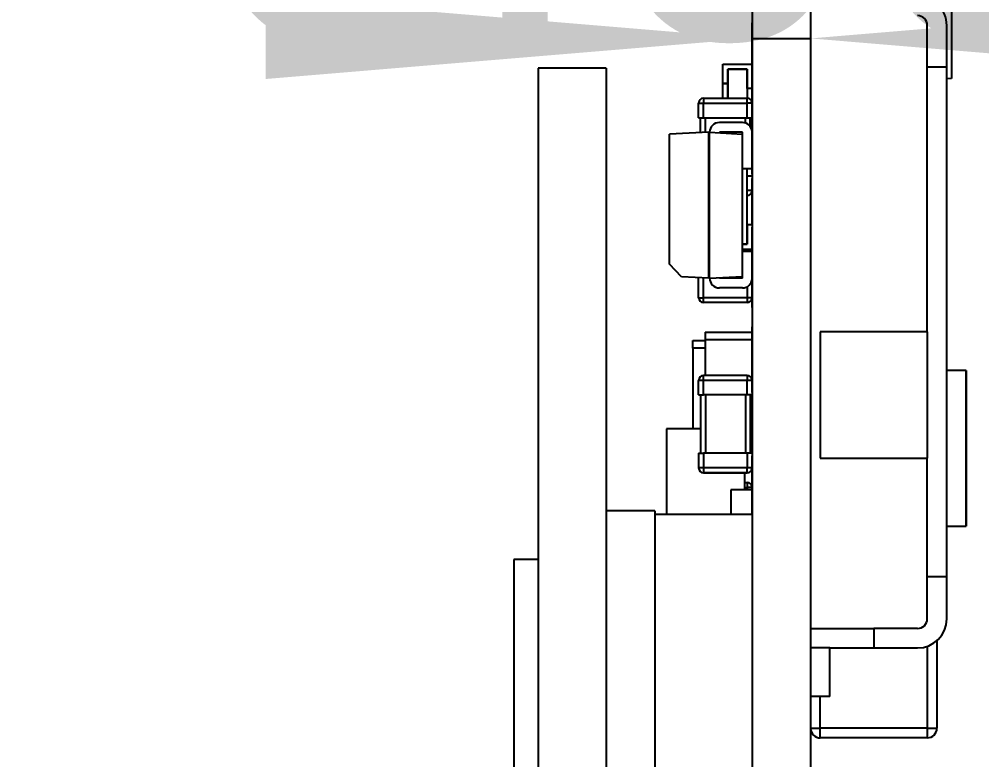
# Model space of a CAD drawing. Extents: x 97.2 to 170.2, y 87.9 to 131.3.
# Drawn here: x 154.13 to 164.02, y 110.53 to 118.15 of the extents above; entities that cross this region are included whole.
import ezdxf
from ezdxf.enums import TextEntityAlignment as Align

# ---------------------------------------------------------------- set-up
doc = ezdxf.new("R2010")
doc.units = 0
doc.layers.get('0').update_dxf_attribs({"linetype": 'CONTINUOUS'})
for name, color, linetype in [('Dimension005', 7, 'CONTINUOUS'), ('Dimension007', 7, 'CONTINUOUS'), ('ProjItem011', 7, 'CONTINUOUS')]:
    doc.layers.add(name, color=color, linetype=linetype)
doc.styles.get("Standard").update_dxf_attribs({"font": 'arial.ttf'})
doc.dimstyles.get("Standard").update_dxf_attribs({"dimscale": 0, "dimtxt": 2.5, "dimasz": 2.5, "dimexe": 1.25, "dimexo": 0.625, "dimtad": 1, "dimtxsty": 'STANDARD', "dimcen": 2.5, "dimazin": 3, "dimtfac": 1, "dimtmove": 0, "dimatfit": 3})

# ---------------------------------------------------------------- blocks, each defined once
blk = doc.blocks.new('*Dimension005')
at = {"color": 0}
for points in [[(156.662, 117.533), (156.662, 118.367), (161.662, 117.95)], [(167.262, 117.533), (167.262, 118.367), (162.262, 117.95)]]:
    blk.add_solid(points, dxfattribs=at)
at = {"layer": 'Dimension005'}
for p, q in [((161.662, 120.435), (161.662, 117.95)), ((162.262, 120.435), (162.262, 117.95)), ((161.662, 117.95), (162.262, 117.95))]:
    blk.add_line(p, q, dxfattribs=at)
blk.add_text('0.60', height=3.5, dxfattribs=at).set_placement((160.685, 117.95), align=Align.CENTER)
blk = doc.blocks.new('*Dimension007')
at = {"color": 0}
for points in [[(157.262, 128.119), (157.262, 127.286), (162.262, 127.702)], [(170.157, 128.119), (170.157, 127.286), (165.157, 127.702)]]:
    blk.add_solid(points, dxfattribs=at)
at = {"layer": 'Dimension007'}
for p, q in [((162.262, 120.435), (162.262, 127.702)), ((165.157, 127.702), (162.262, 127.702)), ((165.157, 101.411), (165.157, 127.702))]:
    blk.add_line(p, q, dxfattribs=at)
blk.add_text('2.90', height=3.5, dxfattribs=at).set_placement((158.766, 127.702), align=Align.CENTER)

msp = doc.modelspace()

# ---------------------------------------------------------------- linework, layer by layer
at = {"layer": 'ProjItem011'}
for p, q in [((161.662, 120.435), (161.662, 95.435)), ((162.262, 120.435), (162.262, 95.435)), ((163.712, 120.433), (163.712, 117.537)), ((163.712, 120.433), (163.712, 117.537)), ((161.662, 117.81), (161.662, 118.11)), ((161.662, 118.11), (161.662, 118.11)), ((161.662, 117.81), (161.662, 118.11)), ((161.662, 117.81), (161.662, 118.11)), ((161.662, 118.11), (161.662, 118.11)), ((161.662, 117.81), (161.662, 118.11)), ((163.462, 117.654), (163.462, 118.084)), ((163.462, 117.654), (163.462, 118.084)), ((163.662, 117.654), (163.662, 118.084)), ((163.662, 117.654), (163.662, 118.084)), ((161.662, 117.21), (161.662, 117.81)), ((161.662, 117.81), (161.662, 117.81)), ((161.662, 117.21), (161.662, 117.81)), ((161.662, 117.21), (161.662, 117.81)), ((161.662, 117.81), (161.662, 117.81)), ((161.662, 117.21), (161.662, 117.81)), ((161.362, 117.485), (161.362, 117.685)), ((161.362, 117.685), (161.662, 117.685)), ((161.362, 117.485), (161.362, 117.685)), ((161.362, 117.685), (161.662, 117.685)), ((161.662, 117.685), (161.662, 117.685)), ((161.662, 117.685), (161.662, 117.685)), ((163.462, 114.934), (163.462, 117.654)), ((163.662, 117.654), (163.462, 117.654)), ((163.462, 114.934), (163.462, 117.654)), ((163.662, 117.654), (163.462, 117.654)), ((163.662, 112.414), (163.662, 117.654)), ((163.662, 112.414), (163.662, 117.654)), ((160.162, 117.645), (159.462, 117.645)), ((159.462, 117.645), (159.462, 95.445)), ((160.162, 117.645), (159.462, 117.645)), ((159.462, 117.645), (159.462, 95.445)), ((160.162, 117.645), (160.162, 113.095)), ((160.162, 117.645), (160.162, 113.095)), ((161.612, 117.635), (161.412, 117.635)), ((161.412, 117.635), (161.412, 117.485)), ((161.412, 117.335), (161.412, 117.635)), ((161.412, 117.635), (161.612, 117.635)), ((161.612, 117.635), (161.412, 117.635)), ((161.412, 117.635), (161.412, 117.485)), ((161.412, 117.335), (161.412, 117.635)), ((161.412, 117.635), (161.612, 117.635)), ((161.612, 117.435), (161.612, 117.635)), ((161.612, 117.635), (161.612, 117.335)), ((161.612, 117.435), (161.612, 117.635)), ((161.612, 117.635), (161.612, 117.335)), ((161.412, 117.485), (161.362, 117.485)), ((161.362, 117.335), (161.362, 117.485)), ((161.362, 117.485), (161.412, 117.485)), ((161.412, 117.485), (161.362, 117.485)), ((161.362, 117.335), (161.362, 117.485)), ((161.362, 117.485), (161.412, 117.485)), ((161.412, 117.485), (161.412, 117.335)), ((161.412, 117.485), (161.412, 117.335)), ((163.712, 117.537), (163.662, 117.533)), ((163.712, 117.537), (163.662, 117.533)), ((161.662, 117.435), (161.612, 117.435)), ((161.662, 117.435), (161.612, 117.435)), ((161.662, 117.435), (161.662, 117.435)), ((161.662, 117.435), (161.662, 117.435)), ((161.112, 117.135), (161.112, 117.285)), ((161.112, 117.135), (161.112, 117.285)), ((161.112, 117.135), (161.112, 117.285)), ((161.112, 117.135), (161.112, 117.285)), ((161.112, 117.135), (161.112, 117.285)), ((161.112, 117.135), (161.112, 117.285)), ((161.112, 117.135), (161.112, 117.285)), ((161.112, 117.135), (161.112, 117.285)), ((161.112, 117.135), (161.112, 117.285)), ((161.112, 117.135), (161.112, 117.285)), ((161.112, 117.135), (161.112, 117.285)), ((161.112, 117.135), (161.112, 117.285)), ((161.162, 117.335), (161.612, 117.335)), ((161.162, 117.335), (161.612, 117.335)), ((161.162, 117.335), (161.612, 117.335)), ((161.162, 117.335), (161.612, 117.335)), ((161.162, 117.335), (161.612, 117.335)), ((161.162, 117.335), (161.612, 117.335)), ((161.162, 117.135), (161.162, 117.285)), ((161.162, 117.135), (161.162, 117.285)), ((161.162, 117.285), (161.612, 117.285)), ((161.162, 117.285), (161.612, 117.285)), ((161.162, 117.135), (161.162, 117.285)), ((161.162, 117.135), (161.162, 117.285)), ((161.162, 117.285), (161.612, 117.285)), ((161.162, 117.285), (161.612, 117.285)), ((161.162, 117.135), (161.162, 117.285)), ((161.162, 117.285), (161.612, 117.285)), ((161.162, 117.135), (161.162, 117.285)), ((161.162, 117.285), (161.612, 117.285)), ((161.612, 117.135), (161.612, 117.285)), ((161.612, 117.135), (161.612, 117.285)), ((161.612, 117.135), (161.612, 117.285)), ((161.612, 117.135), (161.612, 117.285)), ((161.612, 117.135), (161.612, 117.285)), ((161.612, 117.135), (161.612, 117.285)), ((161.662, 117.162), (161.662, 117.21)), ((161.662, 117.21), (161.662, 117.21)), ((161.662, 117.162), (161.662, 117.21)), ((161.662, 117.162), (161.662, 117.21)), ((161.662, 117.21), (161.662, 117.21)), ((161.662, 117.162), (161.662, 117.21)), ((161.662, 116.553), (161.662, 117.162)), ((161.662, 117.162), (161.662, 117.162)), ((161.662, 116.553), (161.662, 117.162)), ((161.662, 116.553), (161.662, 117.162)), ((161.662, 117.162), (161.662, 117.162)), ((161.662, 116.553), (161.662, 117.162)), ((161.132, 116.981), (161.132, 117.135)), ((161.132, 116.981), (161.132, 117.135)), ((161.132, 116.981), (161.132, 117.135)), ((161.132, 116.981), (161.132, 117.135)), ((161.132, 116.981), (161.132, 117.135)), ((161.132, 116.981), (161.132, 117.135)), ((161.162, 117.135), (161.612, 117.135)), ((161.162, 117.135), (161.612, 117.135)), ((161.162, 117.135), (161.612, 117.135)), ((161.162, 117.135), (161.612, 117.135)), ((161.162, 117.135), (161.612, 117.135)), ((161.162, 117.135), (161.612, 117.135)), ((161.182, 116.983), (161.182, 117.135)), ((161.182, 116.983), (161.182, 117.135)), ((161.562, 117.085), (161.325, 117.085)), ((161.562, 117.085), (161.325, 117.085)), ((161.592, 117.08), (161.592, 117.135)), ((161.592, 117.08), (161.592, 117.135)), ((161.642, 117.045), (161.642, 117.135)), ((161.642, 117.045), (161.642, 117.135)), ((161.215, 116.985), (160.812, 116.966)), ((161.215, 116.985), (160.812, 116.966)), ((160.812, 115.629), (160.812, 116.966)), ((160.812, 115.629), (160.812, 116.966)), ((161.215, 115.485), (161.215, 116.985)), ((161.225, 116.985), (161.215, 116.985)), ((161.215, 115.485), (161.215, 116.985)), ((161.225, 116.985), (161.215, 116.985)), ((161.225, 115.485), (161.225, 116.985)), ((161.225, 116.985), (161.562, 116.966)), ((161.225, 115.485), (161.225, 116.985)), ((161.225, 116.985), (161.562, 116.966)), ((161.325, 116.979), (161.325, 116.985)), ((161.562, 116.985), (161.325, 116.985)), ((161.325, 116.979), (161.325, 116.985)), ((161.562, 116.985), (161.325, 116.985)), ((161.562, 116.966), (161.562, 116.985)), ((161.562, 116.966), (161.562, 116.985)), ((161.562, 115.504), (161.562, 116.966)), ((161.562, 115.504), (161.562, 116.966)), ((161.662, 116.61), (161.562, 116.61)), ((161.662, 116.61), (161.562, 116.61)), ((161.612, 116.535), (161.612, 116.61)), ((161.612, 115.835), (161.612, 116.61)), ((161.612, 116.535), (161.612, 116.61)), ((161.612, 115.835), (161.612, 116.61)), ((161.662, 116.61), (161.662, 116.61)), ((161.662, 116.61), (161.662, 116.61)), ((161.662, 116.535), (161.612, 116.535)), ((161.662, 116.535), (161.612, 116.535)), ((161.662, 116.553), (161.662, 116.553)), ((161.662, 116.553), (161.662, 116.553)), ((161.662, 116.035), (161.662, 116.51)), ((161.662, 116.51), (161.662, 116.51)), ((161.662, 116.035), (161.662, 116.51)), ((161.662, 116.035), (161.662, 116.51)), ((161.662, 116.51), (161.662, 116.51)), ((161.662, 116.035), (161.662, 116.51)), ((161.662, 116.035), (161.612, 116.035)), ((161.612, 116.035), (161.612, 115.835)), ((161.662, 116.035), (161.612, 116.035)), ((161.612, 116.035), (161.612, 115.835)), ((161.662, 115.918), (161.662, 116.01)), ((161.662, 116.01), (161.662, 116.01)), ((161.662, 115.918), (161.662, 116.01)), ((161.662, 115.918), (161.662, 116.01)), ((161.662, 116.01), (161.662, 116.01)), ((161.662, 115.918), (161.662, 116.01)), ((161.662, 115.308), (161.662, 115.918)), ((161.662, 115.918), (161.662, 115.918)), ((161.662, 115.308), (161.662, 115.918)), ((161.662, 115.308), (161.662, 115.918)), ((161.662, 115.918), (161.662, 115.918)), ((161.662, 115.308), (161.662, 115.918)), ((161.612, 115.835), (161.562, 115.835)), ((161.562, 115.835), (161.612, 115.835)), ((161.612, 115.835), (161.562, 115.835)), ((161.562, 115.835), (161.612, 115.835)), ((161.562, 115.785), (161.662, 115.785)), ((161.562, 115.785), (161.662, 115.785)), ((161.662, 115.785), (161.662, 115.785)), ((161.662, 115.785), (161.662, 115.785)), ((161.662, 115.76), (161.562, 115.76)), ((161.662, 115.76), (161.562, 115.76)), ((161.662, 115.76), (161.662, 115.76)), ((161.662, 115.76), (161.662, 115.76)), ((160.937, 115.498), (160.812, 115.629)), ((160.937, 115.498), (160.812, 115.629)), ((161.215, 115.485), (160.937, 115.498)), ((161.215, 115.485), (160.937, 115.498)), ((161.112, 115.285), (161.112, 115.49)), ((161.112, 115.285), (161.112, 115.49)), ((161.112, 115.285), (161.112, 115.49)), ((161.112, 115.285), (161.112, 115.49)), ((161.112, 115.285), (161.112, 115.49)), ((161.112, 115.285), (161.112, 115.49)), ((161.162, 115.285), (161.162, 115.487)), ((161.162, 115.285), (161.162, 115.487)), ((161.162, 115.285), (161.162, 115.487)), ((161.162, 115.285), (161.162, 115.487)), ((161.162, 115.285), (161.162, 115.487)), ((161.162, 115.285), (161.162, 115.487)), ((161.225, 115.485), (161.215, 115.485)), ((161.225, 115.485), (161.215, 115.485)), ((161.225, 115.485), (161.562, 115.504)), ((161.225, 115.485), (161.562, 115.504)), ((161.325, 115.485), (161.325, 115.491)), ((161.325, 115.485), (161.325, 115.491)), ((161.562, 115.485), (161.325, 115.485)), ((161.562, 115.485), (161.325, 115.485)), ((161.562, 115.485), (161.562, 115.504)), ((161.562, 115.485), (161.562, 115.504)), ((161.562, 115.385), (161.325, 115.385)), ((161.562, 115.385), (161.325, 115.385)), ((161.612, 115.398), (161.612, 115.285)), ((161.612, 115.398), (161.612, 115.285)), ((161.612, 115.398), (161.612, 115.285)), ((161.612, 115.398), (161.612, 115.285)), ((161.612, 115.398), (161.612, 115.285)), ((161.612, 115.398), (161.612, 115.285)), ((161.612, 115.285), (161.162, 115.285)), ((161.612, 115.285), (161.162, 115.285)), ((161.612, 115.285), (161.162, 115.285)), ((161.612, 115.285), (161.162, 115.285)), ((161.612, 115.285), (161.162, 115.285)), ((161.612, 115.285), (161.162, 115.285)), ((161.662, 115.308), (161.662, 115.308)), ((161.662, 115.185), (161.662, 115.308)), ((161.662, 115.185), (161.662, 115.308)), ((161.662, 115.308), (161.662, 115.308)), ((161.662, 115.185), (161.662, 115.308)), ((161.662, 115.185), (161.662, 115.308)), ((161.612, 115.235), (161.162, 115.235)), ((161.612, 115.235), (161.162, 115.235)), ((161.612, 115.235), (161.162, 115.235)), ((161.612, 115.235), (161.162, 115.235)), ((161.612, 115.235), (161.162, 115.235)), ((161.612, 115.235), (161.162, 115.235)), ((161.662, 115.185), (161.662, 115.185)), ((161.662, 115.185), (161.662, 115.185)), ((161.662, 114.985), (161.662, 114.985)), ((161.662, 114.96), (161.662, 114.985)), ((161.662, 114.96), (161.662, 114.985)), ((161.662, 114.985), (161.662, 114.985)), ((161.662, 114.96), (161.662, 114.985)), ((161.662, 114.96), (161.662, 114.985)), ((161.179, 114.932), (161.662, 114.932)), ((161.179, 114.932), (161.662, 114.932)), ((161.662, 114.31), (161.662, 114.96)), ((161.662, 114.96), (161.662, 114.96)), ((161.662, 114.31), (161.662, 114.96)), ((161.662, 114.31), (161.662, 114.96)), ((161.662, 114.96), (161.662, 114.96)), ((161.662, 114.31), (161.662, 114.96)), ((161.662, 114.932), (161.662, 114.932)), ((161.662, 114.932), (161.662, 114.932)), ((163.462, 114.934), (162.362, 114.934)), ((162.362, 114.934), (162.362, 113.634)), ((163.462, 114.934), (162.362, 114.934)), ((162.362, 114.934), (162.362, 113.634)), ((163.462, 114.934), (163.462, 113.634)), ((163.462, 114.934), (163.462, 113.634)), ((161.052, 114.843), (161.179, 114.843)), ((161.052, 114.843), (161.179, 114.843)), ((161.179, 114.856), (161.179, 114.485)), ((161.179, 114.856), (161.662, 114.856)), ((161.179, 114.856), (161.179, 114.485)), ((161.179, 114.856), (161.662, 114.856)), ((161.662, 114.856), (161.662, 114.856)), ((161.662, 114.856), (161.662, 114.856)), ((161.052, 114.767), (161.052, 113.935)), ((161.052, 114.767), (161.052, 113.935)), ((161.179, 114.767), (161.052, 114.767)), ((161.179, 114.767), (161.052, 114.767)), ((163.862, 114.535), (163.662, 114.535)), ((163.862, 114.535), (163.662, 114.535)), ((163.862, 112.935), (163.862, 114.535)), ((163.862, 114.535), (163.862, 114.535)), ((163.862, 114.535), (163.862, 112.935)), ((163.862, 112.935), (163.862, 114.535)), ((163.862, 114.535), (163.862, 114.535)), ((163.862, 114.535), (163.862, 112.935)), ((161.112, 114.285), (161.112, 114.435)), ((161.112, 114.285), (161.112, 114.435)), ((161.112, 114.285), (161.112, 114.435)), ((161.112, 114.285), (161.112, 114.435)), ((161.112, 114.285), (161.112, 114.435)), ((161.112, 114.285), (161.112, 114.435)), ((161.612, 114.485), (161.162, 114.485)), ((161.612, 114.485), (161.162, 114.485)), ((161.612, 114.485), (161.162, 114.485)), ((161.612, 114.485), (161.162, 114.485)), ((161.612, 114.485), (161.162, 114.485)), ((161.612, 114.485), (161.162, 114.485)), ((161.162, 114.285), (161.162, 114.435)), ((161.612, 114.435), (161.162, 114.435)), ((161.162, 114.285), (161.162, 114.435)), ((161.612, 114.435), (161.162, 114.435)), ((161.162, 114.285), (161.162, 114.435)), ((161.612, 114.435), (161.162, 114.435)), ((161.162, 114.285), (161.162, 114.435)), ((161.612, 114.435), (161.162, 114.435)), ((161.162, 114.285), (161.162, 114.435)), ((161.612, 114.435), (161.162, 114.435)), ((161.162, 114.285), (161.162, 114.435)), ((161.612, 114.435), (161.162, 114.435)), ((161.612, 114.285), (161.612, 114.435)), ((161.612, 114.285), (161.612, 114.435)), ((161.612, 114.285), (161.612, 114.435)), ((161.612, 114.285), (161.612, 114.435)), ((161.612, 114.285), (161.612, 114.435)), ((161.612, 114.285), (161.612, 114.435)), ((161.662, 114.31), (161.662, 114.31)), ((161.662, 114.31), (161.662, 114.31)), ((161.132, 114.285), (161.132, 113.685)), ((161.132, 114.285), (161.132, 113.685)), ((161.612, 114.285), (161.162, 114.285)), ((161.612, 114.285), (161.162, 114.285)), ((161.612, 114.285), (161.162, 114.285)), ((161.612, 114.285), (161.162, 114.285)), ((161.612, 114.285), (161.162, 114.285)), ((161.612, 114.285), (161.162, 114.285)), ((161.182, 114.285), (161.182, 113.685)), ((161.182, 114.285), (161.182, 113.685)), ((161.592, 114.285), (161.592, 113.685)), ((161.592, 114.285), (161.592, 113.685)), ((161.642, 114.285), (161.642, 113.685)), ((161.642, 114.285), (161.642, 113.685)), ((161.642, 114.285), (161.642, 113.685)), ((161.642, 114.285), (161.642, 113.685)), ((161.662, 113.685), (161.662, 114.285)), ((161.662, 113.685), (161.662, 114.285)), ((161.662, 113.685), (161.662, 114.285)), ((161.662, 113.685), (161.662, 114.285)), ((161.132, 113.935), (160.782, 113.935)), ((160.782, 113.935), (160.782, 113.06)), ((161.132, 113.935), (160.782, 113.935)), ((160.782, 113.935), (160.782, 113.06)), ((161.642, 113.935), (161.662, 113.935)), ((161.642, 113.935), (161.662, 113.935)), ((161.662, 113.935), (161.662, 113.935)), ((161.662, 113.935), (161.662, 113.935)), ((161.112, 113.685), (161.112, 113.535)), ((161.112, 113.685), (161.112, 113.535)), ((161.112, 113.685), (161.112, 113.535)), ((161.112, 113.685), (161.112, 113.535)), ((161.112, 113.685), (161.112, 113.535)), ((161.112, 113.685), (161.112, 113.535)), ((161.612, 113.685), (161.162, 113.685)), ((161.612, 113.685), (161.162, 113.685)), ((161.612, 113.685), (161.162, 113.685)), ((161.162, 113.685), (161.162, 113.535)), ((161.612, 113.685), (161.162, 113.685)), ((161.162, 113.685), (161.162, 113.535)), ((161.612, 113.685), (161.162, 113.685)), ((161.162, 113.685), (161.162, 113.535)), ((161.612, 113.685), (161.162, 113.685)), ((161.162, 113.685), (161.162, 113.535)), ((161.162, 113.685), (161.162, 113.535)), ((161.162, 113.685), (161.162, 113.535)), ((161.612, 113.685), (161.612, 113.535)), ((161.612, 113.685), (161.612, 113.535)), ((161.612, 113.685), (161.612, 113.535)), ((161.612, 113.685), (161.612, 113.535)), ((161.612, 113.685), (161.612, 113.535)), ((161.612, 113.685), (161.612, 113.535)), ((161.662, 113.06), (161.662, 113.66)), ((161.662, 113.66), (161.662, 113.66)), ((161.662, 113.06), (161.662, 113.66)), ((161.662, 113.06), (161.662, 113.66)), ((161.662, 113.66), (161.662, 113.66)), ((161.662, 113.06), (161.662, 113.66)), ((162.362, 113.634), (163.462, 113.634)), ((162.362, 113.634), (163.462, 113.634)), ((163.462, 112.414), (163.462, 113.634)), ((163.462, 112.414), (163.462, 113.634)), ((161.612, 113.535), (161.162, 113.535)), ((161.612, 113.535), (161.162, 113.535)), ((161.612, 113.535), (161.162, 113.535)), ((161.612, 113.535), (161.162, 113.535)), ((161.612, 113.535), (161.162, 113.535)), ((161.612, 113.535), (161.162, 113.535)), ((161.612, 113.485), (161.162, 113.485)), ((161.162, 113.485), (161.612, 113.485)), ((161.612, 113.485), (161.162, 113.485)), ((161.162, 113.485), (161.612, 113.485)), ((161.612, 113.485), (161.162, 113.485)), ((161.162, 113.485), (161.612, 113.485)), ((161.612, 113.485), (161.162, 113.485)), ((161.162, 113.485), (161.612, 113.485)), ((161.612, 113.485), (161.162, 113.485)), ((161.162, 113.485), (161.612, 113.485)), ((161.612, 113.485), (161.162, 113.485)), ((161.162, 113.485), (161.612, 113.485)), ((161.582, 113.485), (161.582, 113.31)), ((161.582, 113.485), (161.582, 113.31)), ((161.442, 113.31), (161.442, 113.06)), ((161.582, 113.31), (161.442, 113.31)), ((161.442, 113.31), (161.442, 113.06)), ((161.582, 113.31), (161.442, 113.31)), ((161.582, 113.385), (161.612, 113.385)), ((161.582, 113.385), (161.612, 113.385)), ((161.582, 113.385), (161.612, 113.385)), ((161.582, 113.385), (161.612, 113.385)), ((161.582, 113.385), (161.612, 113.385)), ((161.582, 113.385), (161.612, 113.385)), ((161.582, 113.335), (161.612, 113.335)), ((161.582, 113.335), (161.612, 113.335)), ((161.582, 113.335), (161.612, 113.335)), ((161.582, 113.335), (161.612, 113.335)), ((161.582, 113.335), (161.612, 113.335)), ((161.582, 113.335), (161.612, 113.335)), ((161.662, 113.31), (161.582, 113.31)), ((161.662, 113.31), (161.582, 113.31)), ((161.612, 113.335), (161.612, 113.31)), ((161.612, 113.335), (161.612, 113.31)), ((161.612, 113.335), (161.612, 113.31)), ((161.612, 113.335), (161.612, 113.31)), ((161.612, 113.335), (161.612, 113.31)), ((161.612, 113.335), (161.612, 113.31)), ((161.662, 113.31), (161.662, 113.31)), ((161.662, 113.31), (161.662, 113.31)), ((160.662, 113.095), (160.162, 113.095)), ((160.662, 113.095), (160.162, 113.095)), ((160.162, 113.095), (160.162, 95.445)), ((160.162, 113.095), (160.162, 95.445)), ((160.662, 113.095), (160.662, 95.445)), ((160.662, 113.095), (160.662, 95.445)), ((160.662, 113.06), (161.662, 113.06)), ((160.662, 113.06), (161.662, 113.06)), ((161.442, 113.06), (161.582, 113.06)), ((161.442, 113.06), (161.582, 113.06)), ((161.582, 113.06), (161.582, 113.06)), ((161.582, 113.06), (161.662, 113.06)), ((161.582, 113.06), (161.582, 113.06)), ((161.582, 113.06), (161.662, 113.06)), ((161.662, 113.06), (161.662, 113.06)), ((161.662, 113.06), (161.662, 113.06)), ((163.662, 112.935), (163.862, 112.935)), ((163.662, 112.935), (163.862, 112.935)), ((163.862, 112.935), (163.862, 112.935)), ((163.862, 112.935), (163.862, 112.935)), ((159.462, 112.595), (159.212, 112.595)), ((159.212, 112.595), (159.212, 95.945)), ((159.462, 112.595), (159.212, 112.595)), ((159.212, 112.595), (159.212, 95.945)), ((163.462, 111.984), (163.462, 112.414)), ((163.662, 112.414), (163.462, 112.414)), ((163.462, 111.984), (163.462, 112.414)), ((163.662, 112.414), (163.462, 112.414)), ((163.662, 111.984), (163.662, 112.414)), ((163.662, 111.984), (163.662, 112.414)), ((162.262, 111.884), (162.262, 111.884)), ((162.262, 111.884), (162.262, 110.884)), ((162.262, 111.884), (162.262, 110.884)), ((162.262, 111.884), (162.262, 111.884)), ((162.262, 111.884), (162.262, 110.884)), ((162.262, 111.884), (162.262, 110.884)), ((162.262, 111.884), (162.262, 111.884)), ((162.262, 111.884), (162.912, 111.884)), ((162.262, 111.884), (162.262, 111.884)), ((162.262, 111.884), (162.912, 111.884)), ((163.362, 111.884), (162.912, 111.884)), ((162.912, 111.884), (162.912, 111.684)), ((163.362, 111.884), (162.912, 111.884)), ((162.912, 111.884), (162.912, 111.684)), ((163.562, 111.761), (163.562, 110.86)), ((163.562, 111.761), (163.562, 110.86)), ((162.462, 111.684), (162.262, 111.684)), ((162.262, 111.684), (162.262, 111.684)), ((162.462, 111.684), (162.262, 111.684)), ((162.262, 111.684), (162.262, 111.684)), ((162.462, 111.684), (162.912, 111.684)), ((162.462, 111.184), (162.462, 111.684)), ((162.462, 111.684), (162.912, 111.684)), ((162.462, 111.184), (162.462, 111.684)), ((162.912, 111.684), (163.362, 111.684)), ((162.912, 111.684), (163.362, 111.684)), ((163.462, 111.701), (163.462, 110.86)), ((163.462, 111.701), (163.462, 110.86)), ((162.462, 111.184), (162.262, 111.184)), ((162.262, 111.184), (162.262, 111.184)), ((162.462, 111.184), (162.262, 111.184)), ((162.262, 111.184), (162.262, 111.184)), ((162.362, 110.86), (162.362, 111.184)), ((162.362, 110.86), (162.362, 111.184)), ((162.262, 110.884), (162.262, 110.884)), ((162.262, 110.884), (162.262, 110.635)), ((162.262, 110.884), (162.262, 110.635)), ((162.262, 110.884), (162.262, 110.884)), ((162.262, 110.884), (162.262, 110.635)), ((162.262, 110.884), (162.262, 110.635)), ((163.462, 110.86), (162.362, 110.86)), ((163.462, 110.86), (162.362, 110.86)), ((163.462, 110.76), (162.362, 110.76)), ((163.462, 110.76), (162.362, 110.76)), ((163.462, 110.76), (162.362, 110.76)), ((163.462, 110.76), (162.362, 110.76)), ((162.262, 110.635), (162.262, 110.635)), ((162.262, 110.635), (162.262, 110.635))]:
    msp.add_line(p, q, dxfattribs=at)
for centre, radius, start, end in [((163.362, 118.084), 0.1, 0, 90), ((163.362, 118.084), 0.1, 0, 90), ((161.162, 117.285), 0.05, 90, 180), ((161.162, 117.285), 0.05, 90, 180), ((161.162, 117.285), 0.05, 90, -180), ((161.162, 117.285), 0.05, 90, -180), ((161.162, 117.285), 0.05, 90, -180), ((161.162, 117.285), 0.05, 90, -180), ((161.162, 117.285), 0.05, 90, 180), ((161.162, 117.285), 0.05, 90, 180), ((161.612, 117.285), 0.05, 4.8088, 90), ((161.612, 117.285), 0.05, 4.8088, 90), ((161.612, 117.285), 0.05, 4.8088, 90), ((161.612, 117.285), 0.05, 4.8088, 90), ((161.612, 117.285), 0.05, 4.8088, 90), ((161.612, 117.285), 0.05, 4.8088, 90), ((161.612, 117.285), 0.05, 0, 0.36237), ((161.612, 117.285), 0.05, 0, 0.36237), ((161.612, 117.285), 0.05, 0, 0.36237), ((161.612, 117.285), 0.05, 0, 0.36237), ((161.612, 117.285), 0.05, 0, 0.36237), ((161.612, 117.285), 0.05, 0, 0.36237), ((161.325, 116.985), 0.1, 90, 180), ((161.325, 116.985), 0.1, 90, 180), ((161.562, 116.985), 0.1, 3.39983, 90), ((161.562, 116.985), 0.1, 3.39983, 90), ((161.562, 116.985), 0.1, 0, 0.25623), ((161.562, 116.985), 0.1, 0, 0.25623), ((161.612, 116.385), 0.05, -90, -4.8088), ((161.612, 116.385), 0.05, -90, -4.8088), ((161.612, 116.385), 0.05, -90, -4.8088), ((161.612, 116.385), 0.05, -90, -4.8088), ((161.612, 116.385), 0.05, -90, -4.8088), ((161.612, 116.385), 0.05, -90, -4.8088), ((161.612, 116.385), 0.05, -90, -4.8088), ((161.612, 116.385), 0.05, -90, -4.8088), ((161.612, 116.385), 0.05, -90, -4.8088), ((161.612, 116.385), 0.05, -90, -4.8088), ((161.612, 116.385), 0.05, -90, -4.8088), ((161.612, 116.385), 0.05, -90, -4.8088), ((161.612, 116.385), 0.05, -90, -4.8088), ((161.612, 116.385), 0.05, -90, -4.8088), ((161.612, 116.385), 0.05, -0.36237, 0), ((161.612, 116.385), 0.05, -0.36237, 0), ((161.612, 116.385), 0.05, -0.36237, 0), ((161.612, 116.385), 0.05, -0.36237, 0), ((161.612, 116.385), 0.05, -0.36237, 0), ((161.612, 116.385), 0.05, -0.36237, 0), ((161.612, 116.385), 0.05, -0.36237, 0), ((161.612, 116.385), 0.05, -0.36237, 0), ((161.612, 116.385), 0.05, -0.36237, 0), ((161.612, 116.385), 0.05, -0.36237, 0), ((161.612, 116.385), 0.05, -0.36237, 0), ((161.612, 116.385), 0.05, -0.36237, 0), ((161.612, 116.385), 0.05, -0.36237, 0), ((161.612, 116.385), 0.05, -0.36237, 0), ((161.325, 115.485), 0.1, 180, -90), ((161.325, 115.485), 0.1, 180, -90), ((161.562, 115.485), 0.1, -90, -3.39983), ((161.562, 115.485), 0.1, -90, -3.39983), ((161.562, 115.485), 0.1, -0.25623, 0), ((161.562, 115.485), 0.1, -0.25623, 0), ((161.162, 115.285), 0.05, 180, -90), ((161.162, 115.285), 0.05, 180, -90), ((161.162, 115.285), 0.05, 180, -90), ((161.162, 115.285), 0.05, 180, -90), ((161.162, 115.285), 0.05, 180, -90), ((161.162, 115.285), 0.05, 180, -90), ((161.162, 115.285), 0.05, 180, -90), ((161.162, 115.285), 0.05, 180, -90), ((161.612, 115.285), 0.05, -90, -4.8088), ((161.612, 115.285), 0.05, -90, -4.8088), ((161.612, 115.285), 0.05, -90, -4.8088), ((161.612, 115.285), 0.05, -90, -4.8088), ((161.612, 115.285), 0.05, -90, -4.8088), ((161.612, 115.285), 0.05, -90, -4.8088), ((161.612, 115.285), 0.05, -90, -4.8088), ((161.612, 115.285), 0.05, -90, -4.8088), ((161.612, 115.285), 0.05, -90, -4.8088), ((161.612, 115.285), 0.05, -90, -4.8088), ((161.612, 115.285), 0.05, -90, -4.8088), ((161.612, 115.285), 0.05, -90, -4.8088), ((161.612, 115.285), 0.05, -90, -4.8088), ((161.612, 115.285), 0.05, -90, -4.8088), ((161.612, 115.285), 0.05, -90, -4.8088), ((161.612, 115.285), 0.05, -90, -4.8088), ((161.612, 115.285), 0.05, -90, -4.8088), ((161.612, 115.285), 0.05, -90, -4.8088), ((161.612, 115.285), 0.05, -0.36237, 0), ((161.612, 115.285), 0.05, -0.36237, 0), ((161.612, 115.285), 0.05, -0.36237, 0), ((161.612, 115.285), 0.05, -0.36237, 0), ((161.612, 115.285), 0.05, -0.36237, 0), ((161.612, 115.285), 0.05, -0.36237, 0), ((161.612, 115.285), 0.05, -0.36237, 0), ((161.612, 115.285), 0.05, -0.36237, 0), ((161.612, 115.285), 0.05, -0.36237, 0), ((161.612, 115.285), 0.05, -0.36237, 0), ((161.612, 115.285), 0.05, -0.36237, 0), ((161.612, 115.285), 0.05, -0.36237, 0), ((161.612, 115.285), 0.05, -0.36237, 0), ((161.612, 115.285), 0.05, -0.36237, 0), ((161.612, 115.285), 0.05, -0.36237, 0), ((161.612, 115.285), 0.05, -0.36237, 0), ((161.612, 115.285), 0.05, -0.36237, 0), ((161.612, 115.285), 0.05, -0.36237, 0), ((161.162, 114.435), 0.05, 90, 180), ((161.162, 114.435), 0.05, 90, 180), ((161.162, 114.435), 0.05, 90, 180), ((161.162, 114.435), 0.05, 90, 180), ((161.162, 114.435), 0.05, 90, 180), ((161.162, 114.435), 0.05, 90, 180), ((161.162, 114.435), 0.05, 90, 180), ((161.162, 114.435), 0.05, 90, 180), ((161.612, 114.435), 0.05, 4.8088, 90), ((161.612, 114.435), 0.05, 4.8088, 90), ((161.612, 114.435), 0.05, 4.8088, 90), ((161.612, 114.435), 0.05, 4.8088, 90), ((161.612, 114.435), 0.05, 4.8088, 90), ((161.612, 114.435), 0.05, 4.8088, 90), ((161.612, 114.435), 0.05, 0, 0.36237), ((161.612, 114.435), 0.05, 0, 0.36237), ((161.612, 114.435), 0.05, 0, 0.36237), ((161.612, 114.435), 0.05, 0, 0.36237), ((161.612, 114.435), 0.05, 0, 0.36237), ((161.612, 114.435), 0.05, 0, 0.36237), ((161.162, 113.535), 0.05, 180, -90), ((161.162, 113.535), 0.05, 180, -90), ((161.162, 113.535), 0.05, 180, -90), ((161.162, 113.535), 0.05, 180, -90), ((161.162, 113.535), 0.05, 180, -90), ((161.162, 113.535), 0.05, 180, -90), ((161.162, 113.535), 0.05, 180, -90), ((161.162, 113.535), 0.05, 180, -90), ((161.612, 113.535), 0.05, -90, -4.8088), ((161.612, 113.535), 0.05, -90, -4.8088), ((161.612, 113.535), 0.05, -90, -4.8088), ((161.612, 113.535), 0.05, -90, -4.8088), ((161.612, 113.535), 0.05, -90, -4.8088), ((161.612, 113.535), 0.05, -90, -4.8088), ((161.612, 113.535), 0.05, -0.36237, 0), ((161.612, 113.535), 0.05, -0.36237, 0), ((161.612, 113.535), 0.05, -0.36237, 0), ((161.612, 113.535), 0.05, -0.36237, 0), ((161.612, 113.535), 0.05, -0.36237, 0), ((161.612, 113.535), 0.05, -0.36237, 0), ((161.612, 113.335), 0.05, 4.8088, 90), ((161.612, 113.335), 0.05, 4.8088, 90), ((161.612, 113.335), 0.05, 4.8088, 90), ((161.612, 113.335), 0.05, 4.8088, 90), ((161.612, 113.335), 0.05, 4.8088, 90), ((161.612, 113.335), 0.05, 4.8088, 90), ((161.612, 113.335), 0.05, 4.8088, 90), ((161.612, 113.335), 0.05, 4.8088, 90), ((161.612, 113.335), 0.05, 0, 0.36237), ((161.612, 113.335), 0.05, 0, 0.36237), ((161.612, 113.335), 0.05, 0, 0.36237), ((161.612, 113.335), 0.05, 0, 0.36237), ((161.612, 113.335), 0.05, 0, 0.36237), ((161.612, 113.335), 0.05, 0, 0.36237), ((161.612, 113.335), 0.05, 0, 0.36237), ((161.612, 113.335), 0.05, 0, 0.36237), ((163.362, 111.984), 0.3, -90, 0), ((163.362, 111.984), 0.3, -90, 0), ((163.362, 111.984), 0.1, -90, 0), ((163.362, 111.984), 0.1, -90, 0), ((162.362, 110.86), 0.1, 180, -179.744), ((162.362, 110.86), 0.1, 180, -179.744), ((162.362, 110.86), 0.1, 180, -179.744), ((162.362, 110.86), 0.1, 180, -179.744), ((162.362, 110.86), 0.1, -176.6, -90), ((162.362, 110.86), 0.1, -176.6, -90), ((162.362, 110.86), 0.1, -176.6, -90), ((162.362, 110.86), 0.1, -176.6, -90), ((163.462, 110.86), 0.1, -90, 0), ((163.462, 110.86), 0.1, -90, 0), ((163.462, 110.86), 0.1, -90, 0), ((163.462, 110.86), 0.1, -90, 0)]:
    msp.add_arc(centre, radius, start, end, dxfattribs=at)
msp.add_ellipse((163.362, 118.084), major_axis=(-0.2449, 0.1732), ratio=1, start_param=3.75707, end_param=5.32787, dxfattribs=at)
msp.add_ellipse((163.362, 118.084), major_axis=(-0.2449, 0.1732), ratio=1, start_param=3.75707, end_param=5.32787, dxfattribs=at)
for points, degree in [([(161.112, 117.285), (161.111, 117.285), (161.135, 117.285), (161.162, 117.285)], 3), ([(161.112, 117.285), (161.111, 117.285), (161.135, 117.285), (161.162, 117.285)], 3), ([(161.112, 117.285), (161.111, 117.285), (161.135, 117.285), (161.162, 117.285)], 3), ([(161.112, 117.285), (161.111, 117.285), (161.135, 117.285), (161.162, 117.285)], 3), ([(161.112, 117.285), (161.111, 117.285), (161.135, 117.285), (161.162, 117.285)], 3), ([(161.112, 117.285), (161.111, 117.285), (161.135, 117.285), (161.162, 117.285)], 3), ([(161.162, 117.335), (161.162, 117.336), (161.162, 117.312), (161.162, 117.285)], 3), ([(161.162, 117.335), (161.162, 117.336), (161.162, 117.312), (161.162, 117.285)], 3), ([(161.162, 117.335), (161.162, 117.336), (161.162, 117.312), (161.162, 117.285)], 3), ([(161.162, 117.335), (161.162, 117.336), (161.162, 117.312), (161.162, 117.285)], 3), ([(161.162, 117.335), (161.162, 117.336), (161.162, 117.312), (161.162, 117.285)], 3), ([(161.162, 117.335), (161.162, 117.336), (161.162, 117.312), (161.162, 117.285)], 3), ([(161.612, 117.285), (161.612, 117.312), (161.612, 117.336), (161.612, 117.335)], 3), ([(161.612, 117.285), (161.612, 117.312), (161.612, 117.336), (161.612, 117.335)], 3), ([(161.612, 117.285), (161.612, 117.312), (161.612, 117.336), (161.612, 117.335)], 3), ([(161.612, 117.285), (161.612, 117.312), (161.612, 117.336), (161.612, 117.335)], 3), ([(161.612, 117.285), (161.612, 117.312), (161.612, 117.336), (161.612, 117.335)], 3), ([(161.612, 117.285), (161.612, 117.312), (161.612, 117.336), (161.612, 117.335)], 3), ([(161.662, 117.285), (161.66, 117.285), (161.637, 117.285), (161.612, 117.285)], 3), ([(161.662, 117.285), (161.66, 117.285), (161.637, 117.285), (161.612, 117.285)], 3), ([(161.662, 117.285), (161.66, 117.285), (161.637, 117.285), (161.612, 117.285)], 3), ([(161.662, 117.285), (161.66, 117.285), (161.637, 117.285), (161.612, 117.285)], 3), ([(161.662, 117.285), (161.66, 117.285), (161.637, 117.285), (161.612, 117.285)], 3), ([(161.662, 117.285), (161.66, 117.285), (161.637, 117.285), (161.612, 117.285)], 3), ([(161.662, 117.285), (161.662, 117.285)], 1), ([(161.662, 117.285), (161.662, 117.285)], 1), ([(161.662, 117.285), (161.662, 117.285)], 1), ([(161.662, 117.285), (161.662, 117.285)], 1), ([(161.662, 117.285), (161.662, 117.285)], 1), ([(161.662, 117.285), (161.662, 117.285)], 1), ([(161.112, 117.135), (161.111, 117.135), (161.135, 117.135), (161.162, 117.135)], 3), ([(161.112, 117.135), (161.111, 117.135), (161.135, 117.135), (161.162, 117.135)], 3), ([(161.112, 117.135), (161.111, 117.135), (161.135, 117.135), (161.162, 117.135)], 3), ([(161.112, 117.135), (161.111, 117.135), (161.135, 117.135), (161.162, 117.135)], 3), ([(161.112, 117.135), (161.111, 117.135), (161.135, 117.135), (161.162, 117.135)], 3), ([(161.112, 117.135), (161.111, 117.135), (161.135, 117.135), (161.162, 117.135)], 3), ([(161.612, 117.135), (161.637, 117.135), (161.66, 117.135), (161.662, 117.135)], 3), ([(161.612, 117.135), (161.637, 117.135), (161.66, 117.135), (161.662, 117.135)], 3), ([(161.612, 117.135), (161.637, 117.135), (161.66, 117.135), (161.662, 117.135)], 3), ([(161.612, 117.135), (161.637, 117.135), (161.66, 117.135), (161.662, 117.135)], 3), ([(161.612, 117.135), (161.637, 117.135), (161.66, 117.135), (161.662, 117.135)], 3), ([(161.612, 117.135), (161.637, 117.135), (161.66, 117.135), (161.662, 117.135)], 3), ([(161.662, 117.135), (161.662, 117.135)], 1), ([(161.662, 117.135), (161.662, 117.135)], 1), ([(161.662, 117.135), (161.662, 117.135)], 1), ([(161.662, 117.135), (161.662, 117.135)], 1), ([(161.662, 117.135), (161.662, 117.135)], 1), ([(161.662, 117.135), (161.662, 117.135)], 1), ([(161.662, 116.385), (161.66, 116.385), (161.637, 116.385), (161.612, 116.385)], 3), ([(161.662, 116.385), (161.66, 116.385), (161.637, 116.385), (161.612, 116.385)], 3), ([(161.662, 116.385), (161.66, 116.385), (161.637, 116.385), (161.612, 116.385)], 3), ([(161.662, 116.385), (161.66, 116.385), (161.637, 116.385), (161.612, 116.385)], 3), ([(161.662, 116.385), (161.66, 116.385), (161.637, 116.385), (161.612, 116.385)], 3), ([(161.662, 116.385), (161.66, 116.385), (161.637, 116.385), (161.612, 116.385)], 3), ([(161.662, 116.385), (161.662, 116.385)], 1), ([(161.662, 116.385), (161.662, 116.385)], 1), ([(161.662, 116.385), (161.662, 116.385)], 1), ([(161.662, 116.385), (161.662, 116.385)], 1), ([(161.662, 116.385), (161.662, 116.385)], 1), ([(161.662, 116.385), (161.662, 116.385)], 1), ([(161.112, 115.285), (161.111, 115.285), (161.135, 115.285), (161.162, 115.285)], 3), ([(161.112, 115.285), (161.111, 115.285), (161.135, 115.285), (161.162, 115.285)], 3), ([(161.112, 115.285), (161.111, 115.285), (161.135, 115.285), (161.162, 115.285)], 3), ([(161.112, 115.285), (161.111, 115.285), (161.135, 115.285), (161.162, 115.285)], 3), ([(161.112, 115.285), (161.111, 115.285), (161.135, 115.285), (161.162, 115.285)], 3), ([(161.112, 115.285), (161.111, 115.285), (161.135, 115.285), (161.162, 115.285)], 3), ([(161.162, 115.235), (161.162, 115.234), (161.162, 115.258), (161.162, 115.285)], 3), ([(161.162, 115.235), (161.162, 115.234), (161.162, 115.258), (161.162, 115.285)], 3), ([(161.162, 115.235), (161.162, 115.234), (161.162, 115.258), (161.162, 115.285)], 3), ([(161.162, 115.235), (161.162, 115.234), (161.162, 115.258), (161.162, 115.285)], 3), ([(161.162, 115.235), (161.162, 115.234), (161.162, 115.258), (161.162, 115.285)], 3), ([(161.162, 115.235), (161.162, 115.234), (161.162, 115.258), (161.162, 115.285)], 3), ([(161.612, 115.285), (161.612, 115.258), (161.612, 115.234), (161.612, 115.235)], 3), ([(161.612, 115.285), (161.612, 115.258), (161.612, 115.234), (161.612, 115.235)], 3), ([(161.662, 115.285), (161.66, 115.285), (161.637, 115.285), (161.612, 115.285)], 3), ([(161.662, 115.285), (161.66, 115.285), (161.637, 115.285), (161.612, 115.285)], 3), ([(161.612, 115.285), (161.612, 115.258), (161.612, 115.234), (161.612, 115.235)], 3), ([(161.612, 115.285), (161.612, 115.258), (161.612, 115.234), (161.612, 115.235)], 3), ([(161.662, 115.285), (161.66, 115.285), (161.637, 115.285), (161.612, 115.285)], 3), ([(161.662, 115.285), (161.66, 115.285), (161.637, 115.285), (161.612, 115.285)], 3), ([(161.612, 115.285), (161.612, 115.258), (161.612, 115.234), (161.612, 115.235)], 3), ([(161.662, 115.285), (161.66, 115.285), (161.637, 115.285), (161.612, 115.285)], 3), ([(161.612, 115.285), (161.612, 115.258), (161.612, 115.234), (161.612, 115.235)], 3), ([(161.662, 115.285), (161.66, 115.285), (161.637, 115.285), (161.612, 115.285)], 3), ([(161.662, 115.285), (161.662, 115.285)], 1), ([(161.662, 115.285), (161.662, 115.285)], 1), ([(161.662, 115.285), (161.662, 115.285)], 1), ([(161.662, 115.285), (161.662, 115.285)], 1), ([(161.662, 115.285), (161.662, 115.285)], 1), ([(161.662, 115.285), (161.662, 115.285)], 1), ([(161.179, 114.932), (161.179, 114.891), (161.179, 114.855), (161.179, 114.856)], 3), ([(161.179, 114.932), (161.179, 114.891), (161.179, 114.855), (161.179, 114.856)], 3), ([(161.052, 114.767), (161.052, 114.808), (161.052, 114.844), (161.052, 114.843)], 3), ([(161.052, 114.767), (161.052, 114.808), (161.052, 114.844), (161.052, 114.843)], 3), ([(161.162, 114.435), (161.135, 114.435), (161.111, 114.435), (161.112, 114.435)], 3), ([(161.162, 114.435), (161.135, 114.435), (161.111, 114.435), (161.112, 114.435)], 3), ([(161.162, 114.435), (161.135, 114.435), (161.111, 114.435), (161.112, 114.435)], 3), ([(161.162, 114.435), (161.135, 114.435), (161.111, 114.435), (161.112, 114.435)], 3), ([(161.162, 114.435), (161.135, 114.435), (161.111, 114.435), (161.112, 114.435)], 3), ([(161.162, 114.435), (161.135, 114.435), (161.111, 114.435), (161.112, 114.435)], 3), ([(161.162, 114.435), (161.162, 114.462), (161.162, 114.486), (161.162, 114.485)], 3), ([(161.162, 114.435), (161.162, 114.462), (161.162, 114.486), (161.162, 114.485)], 3), ([(161.162, 114.435), (161.162, 114.462), (161.162, 114.486), (161.162, 114.485)], 3), ([(161.162, 114.435), (161.162, 114.462), (161.162, 114.486), (161.162, 114.485)], 3), ([(161.162, 114.435), (161.162, 114.462), (161.162, 114.486), (161.162, 114.485)], 3), ([(161.162, 114.435), (161.162, 114.462), (161.162, 114.486), (161.162, 114.485)], 3), ([(161.612, 114.485), (161.612, 114.486), (161.612, 114.462), (161.612, 114.435)], 3), ([(161.612, 114.485), (161.612, 114.486), (161.612, 114.462), (161.612, 114.435)], 3), ([(161.612, 114.485), (161.612, 114.486), (161.612, 114.462), (161.612, 114.435)], 3), ([(161.612, 114.485), (161.612, 114.486), (161.612, 114.462), (161.612, 114.435)], 3), ([(161.612, 114.485), (161.612, 114.486), (161.612, 114.462), (161.612, 114.435)], 3), ([(161.612, 114.485), (161.612, 114.486), (161.612, 114.462), (161.612, 114.435)], 3), ([(161.662, 114.435), (161.66, 114.435), (161.637, 114.435), (161.612, 114.435)], 3), ([(161.662, 114.435), (161.66, 114.435), (161.637, 114.435), (161.612, 114.435)], 3), ([(161.662, 114.435), (161.66, 114.435), (161.637, 114.435), (161.612, 114.435)], 3), ([(161.662, 114.435), (161.66, 114.435), (161.637, 114.435), (161.612, 114.435)], 3), ([(161.662, 114.435), (161.66, 114.435), (161.637, 114.435), (161.612, 114.435)], 3), ([(161.662, 114.435), (161.66, 114.435), (161.637, 114.435), (161.612, 114.435)], 3), ([(161.662, 114.435), (161.662, 114.435)], 1), ([(161.662, 114.435), (161.662, 114.435)], 1), ([(161.662, 114.435), (161.662, 114.435)], 1), ([(161.662, 114.435), (161.662, 114.435)], 1), ([(161.662, 114.435), (161.662, 114.435)], 1), ([(161.662, 114.435), (161.662, 114.435)], 1), ([(161.112, 114.285), (161.111, 114.285), (161.135, 114.285), (161.162, 114.285)], 3), ([(161.112, 114.285), (161.111, 114.285), (161.135, 114.285), (161.162, 114.285)], 3), ([(161.112, 114.285), (161.111, 114.285), (161.135, 114.285), (161.162, 114.285)], 3), ([(161.112, 114.285), (161.111, 114.285), (161.135, 114.285), (161.162, 114.285)], 3), ([(161.112, 114.285), (161.111, 114.285), (161.135, 114.285), (161.162, 114.285)], 3), ([(161.112, 114.285), (161.111, 114.285), (161.135, 114.285), (161.162, 114.285)], 3), ([(161.662, 114.285), (161.663, 114.285), (161.639, 114.285), (161.612, 114.285)], 3), ([(161.662, 114.285), (161.663, 114.285), (161.639, 114.285), (161.612, 114.285)], 3), ([(161.662, 114.285), (161.663, 114.285), (161.639, 114.285), (161.612, 114.285)], 3), ([(161.662, 114.285), (161.663, 114.285), (161.639, 114.285), (161.612, 114.285)], 3), ([(161.662, 114.285), (161.663, 114.285), (161.639, 114.285), (161.612, 114.285)], 3), ([(161.662, 114.285), (161.663, 114.285), (161.639, 114.285), (161.612, 114.285)], 3), ([(161.112, 113.685), (161.111, 113.685), (161.135, 113.685), (161.162, 113.685)], 3), ([(161.112, 113.685), (161.111, 113.685), (161.135, 113.685), (161.162, 113.685)], 3), ([(161.112, 113.685), (161.111, 113.685), (161.135, 113.685), (161.162, 113.685)], 3), ([(161.112, 113.685), (161.111, 113.685), (161.135, 113.685), (161.162, 113.685)], 3), ([(161.112, 113.685), (161.111, 113.685), (161.135, 113.685), (161.162, 113.685)], 3), ([(161.112, 113.685), (161.111, 113.685), (161.135, 113.685), (161.162, 113.685)], 3), ([(161.662, 113.685), (161.663, 113.685), (161.639, 113.685), (161.612, 113.685)], 3), ([(161.662, 113.685), (161.663, 113.685), (161.639, 113.685), (161.612, 113.685)], 3), ([(161.662, 113.685), (161.663, 113.685), (161.639, 113.685), (161.612, 113.685)], 3), ([(161.662, 113.685), (161.663, 113.685), (161.639, 113.685), (161.612, 113.685)], 3), ([(161.662, 113.685), (161.663, 113.685), (161.639, 113.685), (161.612, 113.685)], 3), ([(161.662, 113.685), (161.663, 113.685), (161.639, 113.685), (161.612, 113.685)], 3), ([(161.162, 113.535), (161.135, 113.535), (161.111, 113.535), (161.112, 113.535)], 3), ([(161.162, 113.535), (161.135, 113.535), (161.111, 113.535), (161.112, 113.535)], 3), ([(161.162, 113.535), (161.135, 113.535), (161.111, 113.535), (161.112, 113.535)], 3), ([(161.162, 113.535), (161.135, 113.535), (161.111, 113.535), (161.112, 113.535)], 3), ([(161.162, 113.535), (161.135, 113.535), (161.111, 113.535), (161.112, 113.535)], 3), ([(161.162, 113.535), (161.135, 113.535), (161.111, 113.535), (161.112, 113.535)], 3), ([(161.162, 113.535), (161.162, 113.508), (161.162, 113.484), (161.162, 113.485)], 3), ([(161.162, 113.535), (161.162, 113.508), (161.162, 113.484), (161.162, 113.485)], 3), ([(161.162, 113.535), (161.162, 113.508), (161.162, 113.484), (161.162, 113.485)], 3), ([(161.162, 113.535), (161.162, 113.508), (161.162, 113.484), (161.162, 113.485)], 3), ([(161.162, 113.535), (161.162, 113.508), (161.162, 113.484), (161.162, 113.485)], 3), ([(161.162, 113.535), (161.162, 113.508), (161.162, 113.484), (161.162, 113.485)], 3), ([(161.662, 113.535), (161.66, 113.535), (161.637, 113.535), (161.612, 113.535)], 3), ([(161.612, 113.485), (161.612, 113.484), (161.612, 113.508), (161.612, 113.535)], 3), ([(161.662, 113.535), (161.66, 113.535), (161.637, 113.535), (161.612, 113.535)], 3), ([(161.612, 113.485), (161.612, 113.484), (161.612, 113.508), (161.612, 113.535)], 3), ([(161.662, 113.535), (161.66, 113.535), (161.637, 113.535), (161.612, 113.535)], 3), ([(161.612, 113.485), (161.612, 113.484), (161.612, 113.508), (161.612, 113.535)], 3), ([(161.662, 113.535), (161.66, 113.535), (161.637, 113.535), (161.612, 113.535)], 3), ([(161.612, 113.485), (161.612, 113.484), (161.612, 113.508), (161.612, 113.535)], 3), ([(161.662, 113.535), (161.66, 113.535), (161.637, 113.535), (161.612, 113.535)], 3), ([(161.612, 113.485), (161.612, 113.484), (161.612, 113.508), (161.612, 113.535)], 3), ([(161.662, 113.535), (161.66, 113.535), (161.637, 113.535), (161.612, 113.535)], 3), ([(161.612, 113.485), (161.612, 113.484), (161.612, 113.508), (161.612, 113.535)], 3), ([(161.662, 113.535), (161.662, 113.535)], 1), ([(161.662, 113.535), (161.662, 113.535)], 1), ([(161.662, 113.535), (161.662, 113.535)], 1), ([(161.662, 113.535), (161.662, 113.535)], 1), ([(161.662, 113.535), (161.662, 113.535)], 1), ([(161.662, 113.535), (161.662, 113.535)], 1), ([(161.612, 113.385), (161.612, 113.386), (161.612, 113.362), (161.612, 113.335)], 3), ([(161.612, 113.385), (161.612, 113.386), (161.612, 113.362), (161.612, 113.335)], 3), ([(161.612, 113.385), (161.612, 113.386), (161.612, 113.362), (161.612, 113.335)], 3), ([(161.612, 113.385), (161.612, 113.386), (161.612, 113.362), (161.612, 113.335)], 3), ([(161.612, 113.385), (161.612, 113.386), (161.612, 113.362), (161.612, 113.335)], 3), ([(161.612, 113.385), (161.612, 113.386), (161.612, 113.362), (161.612, 113.335)], 3), ([(161.662, 113.335), (161.66, 113.335), (161.637, 113.335), (161.612, 113.335)], 3), ([(161.662, 113.335), (161.66, 113.335), (161.637, 113.335), (161.612, 113.335)], 3), ([(161.662, 113.335), (161.66, 113.335), (161.637, 113.335), (161.612, 113.335)], 3), ([(161.662, 113.335), (161.66, 113.335), (161.637, 113.335), (161.612, 113.335)], 3), ([(161.662, 113.335), (161.66, 113.335), (161.637, 113.335), (161.612, 113.335)], 3), ([(161.662, 113.335), (161.66, 113.335), (161.637, 113.335), (161.612, 113.335)], 3), ([(161.662, 113.335), (161.662, 113.335)], 1), ([(161.662, 113.335), (161.662, 113.335)], 1), ([(161.662, 113.335), (161.662, 113.335)], 1), ([(161.662, 113.335), (161.662, 113.335)], 1), ([(161.662, 113.335), (161.662, 113.335)], 1), ([(161.662, 113.335), (161.662, 113.335)], 1), ([(162.262, 110.86), (162.262, 110.86)], 1), ([(162.262, 110.86), (162.264, 110.86), (162.311, 110.86), (162.362, 110.86)], 3), ([(162.262, 110.86), (162.262, 110.86)], 1), ([(162.262, 110.86), (162.264, 110.86), (162.311, 110.86), (162.362, 110.86)], 3), ([(162.362, 110.76), (162.362, 110.759), (162.362, 110.807), (162.362, 110.86)], 3), ([(162.362, 110.76), (162.362, 110.759), (162.362, 110.807), (162.362, 110.86)], 3), ([(163.462, 110.86), (163.515, 110.86), (163.563, 110.86), (163.562, 110.86)], 3), ([(163.462, 110.86), (163.462, 110.807), (163.462, 110.759), (163.462, 110.76)], 3), ([(163.462, 110.86), (163.515, 110.86), (163.563, 110.86), (163.562, 110.86)], 3), ([(163.462, 110.86), (163.462, 110.807), (163.462, 110.759), (163.462, 110.76)], 3)]:
    msp.add_open_spline(points, degree=degree, dxfattribs=at)

# ---------------------------------------------------------------- dimensions: what is measured, and where the dimension line sits
at = {"layer": 'Dimension005'}
dim = msp.add_linear_dim(base=(160.685, 117.95), p1=(161.662, 120.435), p2=(162.262, 120.435), text='0.60', dimstyle='STANDARD', dxfattribs=at)
dim.commit()
dim.dimension.update_dxf_attribs({"geometry": '*Dimension005', "text_midpoint": (160.685, 122.95)})
at = {"layer": 'Dimension007'}
dim = msp.add_linear_dim(base=(158.766, 127.702), p1=(165.157, 101.411), p2=(162.262, 120.435), text='2.90', dimstyle='STANDARD', dxfattribs=at)
dim.commit()
dim.dimension.update_dxf_attribs({"geometry": '*Dimension007', "text_midpoint": (163.71, 126.95)})

doc.saveas('drawing.dxf')
